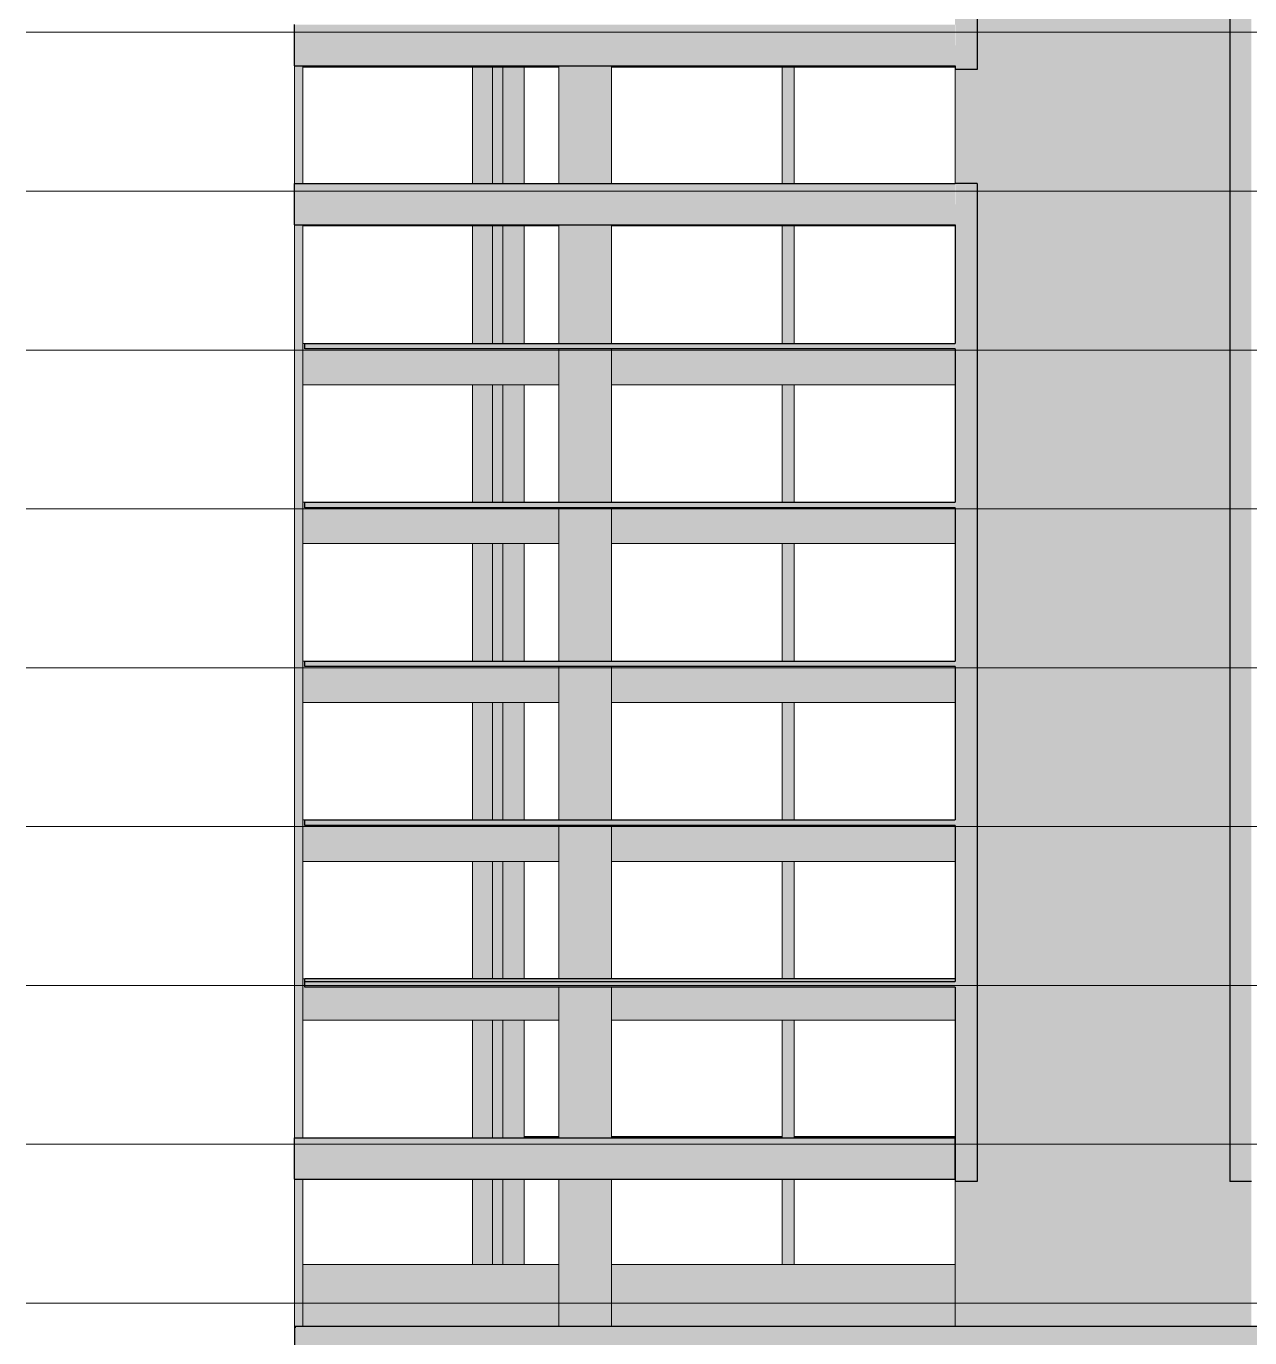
# Model space of a CAD drawing. Extents: x -1981 to 38708, y -3196 to 88064.
# Drawn here: x 31363 to 33581, y 80725 to 83103 of the extents above; entities that cross this region are included whole.
import ezdxf

# ---------------------------------------------------------------- set-up
doc = ezdxf.new("R2010")
doc.units = 0
doc.linetypes.add('Centro', pattern=[3.175, 0.635, -0.47625, 1.5875, -0.47625])
for name, color, linetype, lineweight in [('A-FLOR', 7, 'Continuous', 25), ('A-FLOR-LEVL', 7, 'Continuous', 9), ('S-BEAM', 7, 'Continuous', 25), ('S-COLS', 7, 'Continuous', 25)]:
    doc.layers.add(name, color=color, linetype=linetype, lineweight=lineweight)

msp = doc.modelspace()

# ---------------------------------------------------------------- hatches: boundary and pattern name
at = {"layer": 'A-FLOR', "true_color": 0xc0c0c0}
for points in [[(32363.9, 82518), (33047.23, 82518), (33047, 82528), (31868.23, 82528), (31868.23, 82518), (32328.98, 82518)], [(31929.67, 82230), (33047.23, 82230), (33047, 82240), (31868.23, 82240), (31868.23, 82230)], [(31868.23, 81942), (33047.23, 81942), (33047, 81952), (31868.23, 81952)], [(32386.73, 81654), (33047.23, 81654), (33047, 81664), (31868.23, 81664), (31868.23, 81654), (32363.9, 81654)], [(32389.75, 81371), (33047.23, 81371), (33047, 81376), (31868.23, 81375.86), (31868.23, 81371), (32363.9, 81371)], [(32423.98, 81360.92), (33047.23, 81360.92), (33047, 81371), (31868.23, 81371), (31868.23, 81360.92), (32415.6, 81360.92)]]:
    msp.add_hatch(color=9, dxfattribs=at).paths.add_polyline_path(points, flags=0)
at = {"layer": 'S-BEAM', "true_color": 0xc0c0c0}
for points in [[(32570.69, 83031), (33047.23, 83031), (33047, 83106), (31849.73, 83106), (31849.73, 83031), (32363.9, 83031)], [(31950.33, 83029), (32328.98, 83029), (32328.98, 83031), (31864.73, 83031), (31864.73, 83029)], [(32423.98, 83029), (33047, 83029), (33047, 83031), (32423.98, 83031)], [(33047, 82743), (33047.23, 82743), (33047, 82818), (31849.73, 82818), (31849.73, 82743), (32984.26, 82743)], [(32157.12, 82741), (32328.98, 82741), (32328.98, 82743), (31864.73, 82743), (31864.73, 82741), (31950.33, 82741)], [(32423.98, 82741), (33047, 82741), (33047, 82743), (32423.98, 82743)], [(32328.98, 82453), (32328.98, 82518), (31868.23, 82518), (31868.23, 82528), (31864.73, 82528), (31864.73, 82453), (32260.51, 82453)], [(32570.69, 82453), (33047, 82453), (33047, 82518), (32423.98, 82518), (32423.98, 82453)], [(31864.73, 82165), (32328.98, 82165), (32328.98, 82230), (31868.23, 82230), (31868.23, 82240), (31864.73, 82240), (31864.73, 82179.66)], [(33047, 82165), (33047, 82230), (32423.98, 82230), (32423.98, 82165), (32984.26, 82165)], [(32260.51, 81877), (32328.98, 81877), (32328.98, 81942), (31868.23, 81942), (31868.23, 81952), (31864.73, 81952), (31864.73, 81877), (32157.12, 81877)], [(32423.98, 81877), (33047, 81877), (33047, 81942), (32423.98, 81942)], [(31864.73, 81589), (32328.98, 81589), (32328.98, 81654), (31868.23, 81654), (31868.23, 81664), (31864.73, 81664), (31864.73, 81640)], [(32423.98, 81589), (33047, 81589), (33047, 81654), (32423.98, 81654)], [(31864.73, 81301), (32328.98, 81301), (32328.98, 81360.92), (31868.23, 81360.92), (31868.23, 81376), (31864.73, 81376), (31864.73, 81341.34)], [(32777.48, 81301), (33047, 81301), (33047, 81360.92), (32423.98, 81360.92), (32423.98, 81301), (32725.78, 81301)], [(32363.9, 81013), (33047.23, 81013.03), (33047, 81088), (31849.73, 81088), (31849.73, 81013), (32260.51, 81013)], [(31864.73, 80746), (32328.98, 80746), (32328.98, 80858), (31864.73, 80858), (31864.73, 80767.75)], [(32777.48, 80746), (33047, 80746), (33047, 80858), (32423.98, 80858), (32423.98, 80746), (32723.95, 80746)], [(34535.16, 80707), (34558.74, 80707), (34558.74, 80743.5), (34598.24, 80743.46), (34598.24, 80746), (31850.48, 80746), (31850.48, 80743.5), (31889.23, 80743.5), (31889.23, 80707), (34431.76, 80707)]]:
    msp.add_hatch(color=9, dxfattribs=at).paths.add_polyline_path(points, flags=0)
h = msp.add_hatch(color=9, dxfattribs=at)
h.paths.add_polyline_path([(32265.98, 81088), (32328.98, 81088), (32328.98, 81090), (32265.98, 81090)], flags=0)
h.paths.add_polyline_path([(32423.98, 81088), (32733.23, 81088), (32733.23, 81090), (32423.98, 81090)], flags=0)
h.paths.add_polyline_path([(32984.26, 81088), (33047, 81088), (33047, 81090), (32755.23, 81090), (32755.23, 81088), (32777.48, 81088)], flags=0)
at = {"layer": 'S-COLS', "true_color": 0xc0c0c0}
for points in [[(33057.74, 83024.5), (33086.73, 83024.5), (33086.73, 87709), (33047.23, 87709), (33047.23, 83024.5)], [(33583.99, 81008.5), (33584.24, 81008.5), (33583.99, 84258), (33544.74, 84258), (33544.74, 81008.5)], [(33240.25, 82804), (33544.74, 82804.01), (33544.74, 83092), (33086.73, 83092), (33086.73, 83024.5), (33047.23, 83024.5), (33047.23, 82818), (33086.73, 82818), (33086.73, 82804), (33228.55, 82804)], [(31864.73, 82818), (31864.28, 83031), (31849.73, 83031), (31849.73, 82818), (31862.74, 82818)], [(32208.23, 82818), (32208.23, 83029), (32172.48, 83029), (32172.48, 82818), (32172.99, 82818)], [(32227.23, 82818), (32227.23, 83029), (32208.23, 83029), (32208.23, 82818), (32209.41, 82818)], [(32265.98, 82818), (32265.98, 83029), (32227.23, 83029), (32227.23, 82818), (32260.51, 82818)], [(32363.9, 82818), (32423.98, 82818), (32423.98, 83031), (32328.98, 83031), (32328.98, 82818)], [(32755.23, 82818), (32755.23, 83029), (32733.23, 83029), (32733.23, 82818)], [(33086.73, 81008.5), (33086.73, 82818), (33047.23, 82818), (33047.23, 81008.5), (33057.74, 81008.5)], [(33222.56, 82516), (33544.74, 82516.01), (33544.74, 82804), (33086.73, 82804), (33086.73, 82516), (33222.48, 82516)], [(31849.73, 82516), (31864.73, 82516), (31864.73, 82743), (31849.73, 82743), (31849.73, 82532.64)], [(32208.23, 82528), (32208.23, 82741), (32172.48, 82741), (32172.48, 82528)], [(32227.23, 82528), (32227.23, 82741), (32208.23, 82741), (32208.23, 82528), (32209.24, 82528)], [(32229.3, 82528), (32265.98, 82528), (32265.98, 82741), (32227.23, 82741), (32227.23, 82528)], [(32755.23, 82528), (32755.23, 82741), (32733.23, 82741), (32733.23, 82528), (32753.73, 82528)], [(31856.56, 82228), (31864.73, 82228), (31864.62, 82516), (31849.73, 82516), (31849.73, 82228), (31855.92, 82228)], [(32208.23, 82240), (32208.23, 82453), (32172.48, 82453), (32172.48, 82240)], [(32208.23, 82240), (32227.23, 82240), (32227.23, 82453), (32208.23, 82453), (32208.23, 82356.15)], [(32265.98, 82240), (32265.98, 82453), (32227.23, 82453), (32227.23, 82240), (32260.51, 82240)], [(32755.23, 82240), (32755.23, 82453), (32733.23, 82453), (32733.23, 82240), (32753.73, 82240)], [(31854.94, 81940), (31864.73, 81940), (31864.59, 82228), (31849.73, 82228), (31849.73, 81940), (31854.45, 81940)], [(32172.48, 81952), (32208.23, 81952), (32208.23, 82165), (32172.48, 82165), (32172.48, 82003.17)], [(32227.23, 81952), (32227.23, 82165), (32208.23, 82165), (32208.23, 81952), (32209.24, 81952)], [(32265.98, 81952), (32265.98, 82165), (32227.23, 82165), (32227.23, 81952), (32260.51, 81952)], [(32755.23, 81952), (32755.23, 82165), (32733.23, 82165), (32733.23, 81952), (32753.73, 81952)], [(31852.98, 81652), (31864.73, 81652), (31864.54, 81940), (31849.73, 81940), (31849.73, 81652), (31852.97, 81652)], [(33526.25, 81652), (33544.74, 81652.01), (33544.74, 81940), (33086.73, 81940), (33086.73, 81652), (33501.23, 81652)], [(32172.48, 81664), (32208.23, 81664), (32208.23, 81877), (32172.48, 81877), (32172.48, 81826.68)], [(32208.23, 81664), (32227.23, 81664), (32227.23, 81877), (32208.23, 81877), (32208.23, 81803.08)], [(32229.3, 81664), (32265.98, 81664), (32265.98, 81877), (32227.23, 81877), (32227.23, 81664)], [(32755.23, 81664), (32755.23, 81877), (32733.23, 81877), (32733.23, 81664), (32753.73, 81664)], [(31852.64, 81364), (31864.73, 81364), (31864.46, 81652), (31849.73, 81652), (31849.73, 81364), (31852.25, 81364)], [(32328.98, 81376), (32423.98, 81376), (32423.98, 81652), (32328.98, 81652), (32328.98, 81385.46)], [(32208.23, 81376), (32208.23, 81589), (32172.48, 81589), (32172.48, 81376)], [(32208.81, 81376), (32227.23, 81376), (32227.23, 81589), (32208.23, 81589), (32208.23, 81376)], [(32265.98, 81376), (32265.98, 81589), (32227.23, 81589), (32227.23, 81376), (32260.51, 81376)], [(32733.23, 81376), (32755.23, 81376), (32755.23, 81589), (32733.23, 81589), (32733.23, 81385.46)], [(31864.73, 81088), (31864.65, 81364), (31849.73, 81364), (31850.2, 81088), (31852.85, 81088)], [(32363.9, 81088), (32423.98, 81088), (32423.98, 81360.92), (32328.98, 81360.92), (32328.98, 81088)], [(33259.25, 81076), (33544.74, 81076.01), (33544.74, 81364), (33086.73, 81364), (33086.73, 81076), (33259.17, 81076)], [(32172.48, 81088), (32208.23, 81088), (32208.23, 81301), (32172.48, 81301), (32172.48, 81090)], [(32208.23, 81088), (32227.23, 81088), (32227.23, 81301), (32208.23, 81301), (32208.23, 81090)], [(32227.23, 81088), (32265.98, 81088), (32265.98, 81301), (32227.23, 81301), (32227.23, 81090)], [(32733.23, 81088), (32755.23, 81088), (32755.23, 81301), (32733.23, 81301), (32733.23, 81090)], [(33047, 80788), (33583.99, 80788), (33583.99, 81008.5), (33544.74, 81008.5), (33544.74, 81076), (33086.73, 81076), (33086.73, 81008.5), (33047.23, 81008.5), (33047, 80944.24)], [(31849.73, 80788), (31864.73, 80788), (31864.73, 81013), (31849.73, 81013), (31849.73, 80788.58)], [(32208.23, 80858), (32208.23, 81013), (32172.48, 81013), (32172.48, 80858)], [(32214.14, 80858), (32227.23, 80858), (32227.23, 81013), (32208.23, 81013), (32208.23, 80858), (32210.2, 80858)], [(32265.98, 80858), (32265.98, 81013), (32227.23, 81013), (32227.23, 80858), (32260.51, 80858)], [(32328.98, 80788), (32423.98, 80788), (32423.98, 81013), (32328.98, 81013), (32328.98, 80858)], [(32734.73, 80858), (32755.23, 80858), (32755.23, 81013), (32733.23, 81013), (32733.23, 80858)], [(31850.48, 80743.5), (31850.48, 80746), (31864.73, 80746), (31864.73, 80788), (31849.73, 80788), (31849.73, 80743.5)], [(31864.73, 80127.5), (31889.23, 80127.5), (31889.23, 80743.5), (31849.73, 80743.5), (31849.73, 80127.5)]]:
    msp.add_hatch(color=9, dxfattribs=at).paths.add_polyline_path(points, flags=0)
h = msp.add_hatch(color=9, dxfattribs=at)
h.paths.add_polyline_path([(33261.75, 83092), (33544.74, 83092.01), (33544.74, 83380), (33086.73, 83380), (33086.73, 83092), (33261.23, 83092)], flags=0)
h.paths.add_polyline_path([(33047, 83106), (33047.23, 83106), (33047, 83238.59)], flags=0)
h = msp.add_hatch(color=9, dxfattribs=at)
h.paths.add_polyline_path([(32363.9, 82516), (32423.98, 82516), (32423.98, 82518), (32328.98, 82518), (32328.98, 82516)], flags=0)
h.paths.add_polyline_path([(32363.9, 82528), (32423.98, 82528), (32423.98, 82743), (32328.98, 82743), (32328.98, 82528)], flags=0)
h = msp.add_hatch(color=9, dxfattribs=at)
h.paths.add_polyline_path([(32328.98, 82228), (32423.98, 82228), (32423.98, 82230), (32328.98, 82230)], flags=0)
h.paths.add_polyline_path([(32386.73, 82240), (32423.98, 82240), (32423.98, 82516), (32328.98, 82516), (32328.98, 82240), (32363.9, 82240)], flags=0)
h = msp.add_hatch(color=9, dxfattribs=at)
h.paths.add_polyline_path([(33240.25, 82228), (33544.74, 82228.01), (33544.74, 82516), (33086.73, 82516), (33086.73, 82228), (33230.08, 82228)], flags=0)
h.paths.add_polyline_path([(33047, 82228), (33047.23, 82228.02), (33047, 82230)], flags=0)
h = msp.add_hatch(color=9, dxfattribs=at)
h.paths.add_polyline_path([(32423.98, 81940), (32423.98, 81942), (32328.98, 81942), (32328.98, 81940), (32386.73, 81940)], flags=0)
h.paths.add_polyline_path([(32386.73, 81952), (32423.98, 81952), (32423.98, 82228), (32328.98, 82228), (32328.98, 81952), (32363.9, 81952)], flags=0)
h = msp.add_hatch(color=9, dxfattribs=at)
h.paths.add_polyline_path([(33237.44, 81940), (33544.74, 81940.01), (33544.74, 82228), (33086.73, 82228), (33086.73, 81940), (33231.92, 81940)], flags=0)
h.paths.add_polyline_path([(33047, 81952), (33047.23, 81952), (33047, 82003.17)], flags=0)
h = msp.add_hatch(color=9, dxfattribs=at)
h.paths.add_polyline_path([(32328.98, 81652), (32423.98, 81652), (32423.98, 81654), (32328.98, 81654)], flags=0)
h.paths.add_polyline_path([(32363.9, 81664), (32423.98, 81664), (32423.98, 81940), (32328.98, 81940), (32328.98, 81664)], flags=0)
h = msp.add_hatch(color=9, dxfattribs=at)
h.paths.add_polyline_path([(33222.46, 81364), (33544.74, 81364.14), (33544.74, 81652), (33086.73, 81652), (33086.73, 81364), (33222.25, 81364)], flags=0)
h.paths.add_polyline_path([(33047, 81376), (33047.23, 81376), (33047, 81385.46)], flags=0)
h = msp.add_hatch(color=9, dxfattribs=at)
h.paths.add_polyline_path([(32415.6, 80482), (32423.98, 80482), (32423.98, 80707), (32328.98, 80707), (32328.98, 80482), (32363.9, 80482)], flags=0)
h.paths.add_polyline_path([(32363.9, 80746), (32423.98, 80746), (32423.98, 80788), (32328.98, 80788), (32328.98, 80746)], flags=0)
h = msp.add_hatch(color=9, dxfattribs=at)
h.paths.add_polyline_path([(33047, 80482), (33583.99, 80482), (33583.99, 80707), (33047, 80707), (33047, 80503.02)], flags=0)
h.paths.add_polyline_path([(33397.83, 80746), (33583.99, 80746), (33583.99, 80788), (33047, 80788), (33047, 80746), (33305.55, 80746)], flags=0)

# ---------------------------------------------------------------- linework, layer by layer
at = {"layer": 'A-FLOR', "color": 190, "true_color": 0x8000ff}
for p, q in [((31868.23, 82528), (33047.23, 82528)), ((31868.23, 82518), (31868.23, 82528)), ((33047.23, 82518), (31868.23, 82518)), ((31868.23, 82240), (33047.23, 82240)), ((31868.23, 82230), (31868.23, 82240)), ((33047.23, 82230), (31868.23, 82230)), ((31868.23, 81952), (33047.23, 81952)), ((31868.23, 81942), (31868.23, 81952)), ((33047.23, 81942), (31868.23, 81942)), ((31868.23, 81664), (33047.23, 81664)), ((31868.23, 81654), (31868.23, 81664)), ((33047.23, 81654), (31868.23, 81654)), ((33047.23, 81376), (31868.23, 81376)), ((31868.23, 81360.92), (31868.23, 81376)), ((31868.23, 81371), (33047.23, 81371)), ((33047.23, 81360.92), (31868.23, 81360.92))]:
    msp.add_line(p, q, dxfattribs=at)
at = {"layer": 'A-FLOR-LEVL', "linetype": 'Centro'}
for p, q in [((31363.29, 83092), (36911.86, 83092)), ((31363.29, 82804), (36911.86, 82804)), ((31363.29, 82516), (36911.86, 82516)), ((31363.29, 82228), (36911.86, 82228)), ((31363.29, 81940), (36911.86, 81940)), ((31363.29, 81652), (36911.86, 81652)), ((31363.29, 81364), (36911.86, 81364)), ((31363.29, 81076), (36911.86, 81076)), ((31363.29, 80788), (36911.86, 80788))]:
    msp.add_line(p, q, dxfattribs=at)
at = {"layer": 'S-BEAM', "color": 190, "true_color": 0x8000ff}
for p, q in [((31849.73, 83031), (31849.73, 83106)), ((31849.73, 83031), (33047.23, 83031)), ((31849.73, 82743), (31849.73, 82818)), ((31849.73, 82818), (33047.23, 82818)), ((31849.73, 82743), (33047.23, 82743)), ((31849.73, 81013), (31849.73, 81088)), ((31849.73, 81088), (33047.23, 81088)), ((32265.98, 81090), (32328.98, 81090)), ((32423.98, 81090), (32733.23, 81090)), ((32755.23, 81090), (33047, 81090)), ((33047.23, 81013), (33047.23, 81088)), ((31849.73, 81013), (33047.23, 81013)), ((31850.48, 80746), (34598.48, 80746)), ((31850.48, 80746), (31850.48, 80743.5))]:
    msp.add_line(p, q, dxfattribs=at)
at = {"layer": 'S-BEAM', "lineweight": 9}
for p, q in [((31864.73, 83031), (31864.73, 83029)), ((31864.73, 83029), (32328.98, 83029)), ((32328.98, 83031), (32328.98, 83029)), ((32423.98, 83031), (32423.98, 83029)), ((32423.98, 83029), (33047, 83029)), ((33047, 83029), (33047, 83031)), ((31864.73, 82743), (31864.73, 82741)), ((31864.73, 82741), (32328.98, 82741)), ((32328.98, 82743), (32328.98, 82741)), ((32423.98, 82743), (32423.98, 82741)), ((32423.98, 82741), (33047, 82741)), ((33047, 82741), (33047, 82743)), ((31864.73, 82528), (31868.23, 82528)), ((31864.73, 82528), (31864.73, 82516)), ((31864.73, 82516), (31864.73, 82453)), ((32328.98, 82518), (32328.98, 82453)), ((32423.98, 82518), (32423.98, 82453)), ((33047, 82516), (33047, 82518)), ((33047, 82453), (33047, 82516)), ((31864.73, 82453), (32328.98, 82453)), ((32423.98, 82453), (33047, 82453)), ((31864.73, 82240), (31868.23, 82240)), ((31864.73, 82240), (31864.73, 82228)), ((31864.73, 82228), (31864.73, 82165)), ((32328.98, 82230), (32328.98, 82165)), ((32423.98, 82230), (32423.98, 82165)), ((33047, 82228), (33047, 82230)), ((33047, 82165), (33047, 82228)), ((31864.73, 82165), (32328.98, 82165)), ((32423.98, 82165), (33047, 82165)), ((31864.73, 81952), (31868.23, 81952)), ((31864.73, 81952), (31864.73, 81940)), ((31864.73, 81940), (31864.73, 81877)), ((32328.98, 81942), (32328.98, 81877)), ((32423.98, 81942), (32423.98, 81877)), ((33047, 81940), (33047, 81942)), ((33047, 81877), (33047, 81940)), ((31864.73, 81877), (32328.98, 81877)), ((32423.98, 81877), (33047, 81877)), ((31864.73, 81664), (31868.23, 81664)), ((31864.73, 81664), (31864.73, 81652)), ((31864.73, 81652), (31864.73, 81589)), ((32328.98, 81654), (32328.98, 81589)), ((32423.98, 81654), (32423.98, 81589)), ((33047, 81652), (33047, 81654)), ((33047, 81589), (33047, 81652)), ((31864.73, 81589), (32328.98, 81589)), ((32423.98, 81589), (33047, 81589)), ((31864.73, 81376), (32328.98, 81376)), ((31864.73, 81364), (31864.73, 81376)), ((32423.98, 81376), (33047, 81376)), ((31864.73, 81301), (31864.73, 81364)), ((32328.98, 81360.92), (32328.98, 81301)), ((32423.98, 81360.92), (32423.98, 81301)), ((33047, 81301), (33047, 81360.92)), ((31864.73, 81301), (32328.98, 81301)), ((32423.98, 81301), (33047, 81301)), ((31864.73, 80858), (32328.98, 80858)), ((31864.73, 80858), (31864.73, 80788)), ((32328.98, 80858), (32328.98, 80746)), ((32423.98, 80858), (32423.98, 80746)), ((32423.98, 80858), (33047, 80858)), ((33047, 80788), (33047, 80858)), ((31864.73, 80788), (31864.73, 80745.99)), ((33047, 80746), (33047, 80788))]:
    msp.add_line(p, q, dxfattribs=at)
at = {"layer": 'S-COLS', "color": 190, "true_color": 0x8000ff}
for p, q in [((33086.73, 87709), (33086.73, 83024.5)), ((33544.74, 84258), (33544.74, 81008.5)), ((33047.23, 83031), (33047.23, 83024.5)), ((33086.73, 83024.5), (33047.23, 83024.5)), ((33086.73, 82818), (33047.23, 82818)), ((33086.73, 82818), (33086.73, 81008.5)), ((33047.23, 82743), (33047.23, 82528)), ((33047.23, 82518), (33047.23, 82240)), ((33047.23, 82230), (33047.23, 81952)), ((33047.23, 81942), (33047.23, 81664)), ((33047.23, 81654), (33047.23, 81371)), ((33047.23, 81360.92), (33047.23, 81008.5)), ((33086.73, 81008.5), (33047.23, 81008.5)), ((33584.24, 81008.5), (33544.74, 81008.5)), ((31849.73, 80743.5), (31849.73, 80127.5)), ((31850.48, 80743.5), (31849.73, 80743.5))]:
    msp.add_line(p, q, dxfattribs=at)
at = {"layer": 'S-COLS', "lineweight": 9}
for p, q in [((33544.74, 83092), (33086.73, 83092)), ((33544.74, 83092), (33086.73, 83092)), ((31849.73, 83031), (31849.73, 82818)), ((31864.73, 83031), (31864.73, 83029)), ((31864.73, 83029), (31864.73, 82818)), ((32172.48, 82818), (32172.48, 83029)), ((32208.23, 83029), (32208.23, 82818)), ((32227.23, 83029), (32227.23, 82818)), ((32265.98, 83029), (32265.98, 82818)), ((32328.98, 83031), (32328.98, 82818)), ((32423.98, 82818), (32423.98, 83031)), ((32733.23, 83029), (32733.23, 82818)), ((32755.23, 83029), (32755.23, 82818)), ((33047, 83031), (33047, 83029)), ((33047, 83029), (33047, 82818)), ((33544.74, 82804), (33086.73, 82804)), ((33544.74, 82804), (33086.73, 82804)), ((31849.73, 82743), (31849.73, 82516)), ((31864.73, 82743), (31864.73, 82741)), ((31864.73, 82741), (31864.73, 82528)), ((32172.48, 82528), (32172.48, 82741)), ((32208.23, 82741), (32208.23, 82528)), ((32227.23, 82741), (32227.23, 82528)), ((32265.98, 82741), (32265.98, 82528)), ((32328.98, 82743), (32328.98, 82528)), ((32423.98, 82528), (32423.98, 82743)), ((32733.23, 82741), (32733.23, 82528)), ((32755.23, 82741), (32755.23, 82528)), ((33047, 82743), (33047, 82741)), ((33047, 82741), (33047, 82528)), ((31849.73, 82516), (31849.73, 82228)), ((31864.73, 82516), (31849.73, 82516)), ((31864.73, 82516), (31849.73, 82516)), ((31864.73, 82528), (31864.73, 82516)), ((31864.73, 82516), (31864.73, 82453)), ((32328.98, 82518), (32328.98, 82516)), ((32328.98, 82516), (32328.98, 82240)), ((32423.98, 82516), (32328.98, 82516)), ((32423.98, 82516), (32328.98, 82516)), ((32423.98, 82516), (32423.98, 82518)), ((32423.98, 82240), (32423.98, 82516)), ((33047, 82518), (33047, 82516)), ((33047, 82516), (33047, 82453)), ((33544.74, 82516), (33086.73, 82516)), ((33544.74, 82516), (33086.73, 82516)), ((31864.73, 82453), (31864.73, 82240)), ((32172.48, 82240), (32172.48, 82453)), ((32208.23, 82453), (32208.23, 82240)), ((32227.23, 82453), (32227.23, 82240)), ((32265.98, 82453), (32265.98, 82240)), ((32733.23, 82453), (32733.23, 82240)), ((32755.23, 82453), (32755.23, 82240)), ((33047, 82453), (33047, 82240)), ((31849.73, 82228), (31849.73, 81940)), ((31864.73, 82228), (31849.73, 82228)), ((31864.73, 82228), (31849.73, 82228)), ((31864.73, 82240), (31864.73, 82228)), ((31864.73, 82228), (31864.73, 82165)), ((32328.98, 82230), (32328.98, 82228)), ((32328.98, 82228), (32328.98, 81952)), ((32423.98, 82228), (32328.98, 82228)), ((32423.98, 82228), (32328.98, 82228)), ((32423.98, 82228), (32423.98, 82230)), ((32423.98, 81952), (32423.98, 82228)), ((33047, 82230), (33047, 82228)), ((33047, 82228), (33047, 82165)), ((33544.74, 82228), (33086.73, 82228)), ((33544.74, 82228), (33086.73, 82228)), ((31864.73, 82165), (31864.73, 81952)), ((32172.48, 81952), (32172.48, 82165)), ((32208.23, 82165), (32208.23, 81952)), ((32227.23, 82165), (32227.23, 81952)), ((32265.98, 82165), (32265.98, 81952)), ((32733.23, 82165), (32733.23, 81952)), ((32755.23, 82165), (32755.23, 81952)), ((33047, 82165), (33047, 81952)), ((31849.73, 81940), (31849.73, 81652)), ((31864.73, 81940), (31849.73, 81940)), ((31864.73, 81940), (31849.73, 81940)), ((31864.73, 81952), (31864.73, 81940)), ((31864.73, 81940), (31864.73, 81877)), ((32328.98, 81942), (32328.98, 81940)), ((32328.98, 81940), (32328.98, 81664)), ((32423.98, 81940), (32328.98, 81940)), ((32423.98, 81940), (32328.98, 81940)), ((32423.98, 81940), (32423.98, 81942)), ((32423.98, 81664), (32423.98, 81940)), ((33047, 81942), (33047, 81940)), ((33047, 81940), (33047, 81877)), ((33544.74, 81940), (33086.73, 81940)), ((33544.74, 81940), (33086.73, 81940)), ((31864.73, 81877), (31864.73, 81664)), ((32172.48, 81664), (32172.48, 81877)), ((32208.23, 81877), (32208.23, 81664)), ((32227.23, 81877), (32227.23, 81664)), ((32265.98, 81877), (32265.98, 81664)), ((32733.23, 81877), (32733.23, 81664)), ((32755.23, 81877), (32755.23, 81664)), ((33047, 81877), (33047, 81664)), ((31849.73, 81652), (31849.73, 81364)), ((31864.73, 81652), (31849.73, 81652)), ((31864.73, 81652), (31849.73, 81652)), ((31864.73, 81664), (31864.73, 81652)), ((31864.73, 81652), (31864.73, 81589)), ((32328.98, 81654), (32328.98, 81652)), ((32328.98, 81652), (32328.98, 81376)), ((32423.98, 81652), (32328.98, 81652)), ((32423.98, 81652), (32328.98, 81652)), ((32423.98, 81652), (32423.98, 81654)), ((32423.98, 81376), (32423.98, 81652)), ((33047, 81654), (33047, 81652)), ((33047, 81652), (33047, 81589)), ((33544.74, 81652), (33086.73, 81652)), ((33544.74, 81652), (33086.73, 81652)), ((31864.73, 81589), (31864.73, 81376)), ((32172.48, 81376), (32172.48, 81589)), ((32208.23, 81589), (32208.23, 81376)), ((32227.23, 81589), (32227.23, 81376)), ((32265.98, 81589), (32265.98, 81376)), ((32733.23, 81589), (32733.23, 81376)), ((32755.23, 81589), (32755.23, 81376)), ((33047, 81589), (33047, 81376)), ((31864.73, 81376), (31864.73, 81364)), ((31849.73, 81364), (31849.73, 81088)), ((31864.73, 81364), (31849.73, 81364)), ((31864.73, 81364), (31849.73, 81364)), ((31864.73, 81364), (31864.73, 81301)), ((32328.98, 81360.92), (32328.98, 81088)), ((32423.98, 81088), (32423.98, 81360.92)), ((33047, 81360.92), (33047, 81301)), ((33544.74, 81364), (33086.73, 81364)), ((33544.74, 81364), (33086.73, 81364)), ((31864.73, 81301), (31864.73, 81088)), ((32172.48, 81088), (32172.48, 81301)), ((32208.23, 81301), (32208.23, 81088)), ((32227.23, 81301), (32227.23, 81088)), ((32265.98, 81301), (32265.98, 81088)), ((32733.23, 81301), (32733.23, 81088)), ((32755.23, 81301), (32755.23, 81088)), ((33047, 81301), (33047, 81088)), ((33544.74, 81076), (33086.73, 81076)), ((33544.74, 81076), (33086.73, 81076)), ((31849.73, 81013), (31849.73, 80788)), ((31864.73, 81013), (31864.73, 80788)), ((32172.48, 80858), (32172.48, 81013)), ((32208.23, 81013), (32208.23, 80858)), ((32227.23, 81013), (32227.23, 80858)), ((32265.98, 81013), (32265.98, 80858)), ((32328.98, 81013), (32328.98, 80788)), ((32423.98, 80788), (32423.98, 81013)), ((32733.23, 81013), (32733.23, 80858)), ((32755.23, 81013), (32755.23, 80858)), ((33047, 81013), (33047, 80788)), ((31849.73, 80788), (31849.73, 80743.5)), ((31864.73, 80788), (31849.73, 80788)), ((31864.73, 80788), (31849.73, 80788)), ((31864.73, 80788), (31864.73, 80745.99)), ((32328.98, 80788), (32328.98, 80746)), ((32423.98, 80788), (32328.98, 80788)), ((32423.98, 80788), (32328.98, 80788)), ((32423.98, 80746), (32423.98, 80788)), ((33047, 80788), (33047, 80746)), ((33583.99, 80788), (33047, 80788)), ((33583.99, 80788), (33047, 80788))]:
    msp.add_line(p, q, dxfattribs=at)

doc.saveas('drawing.dxf')
